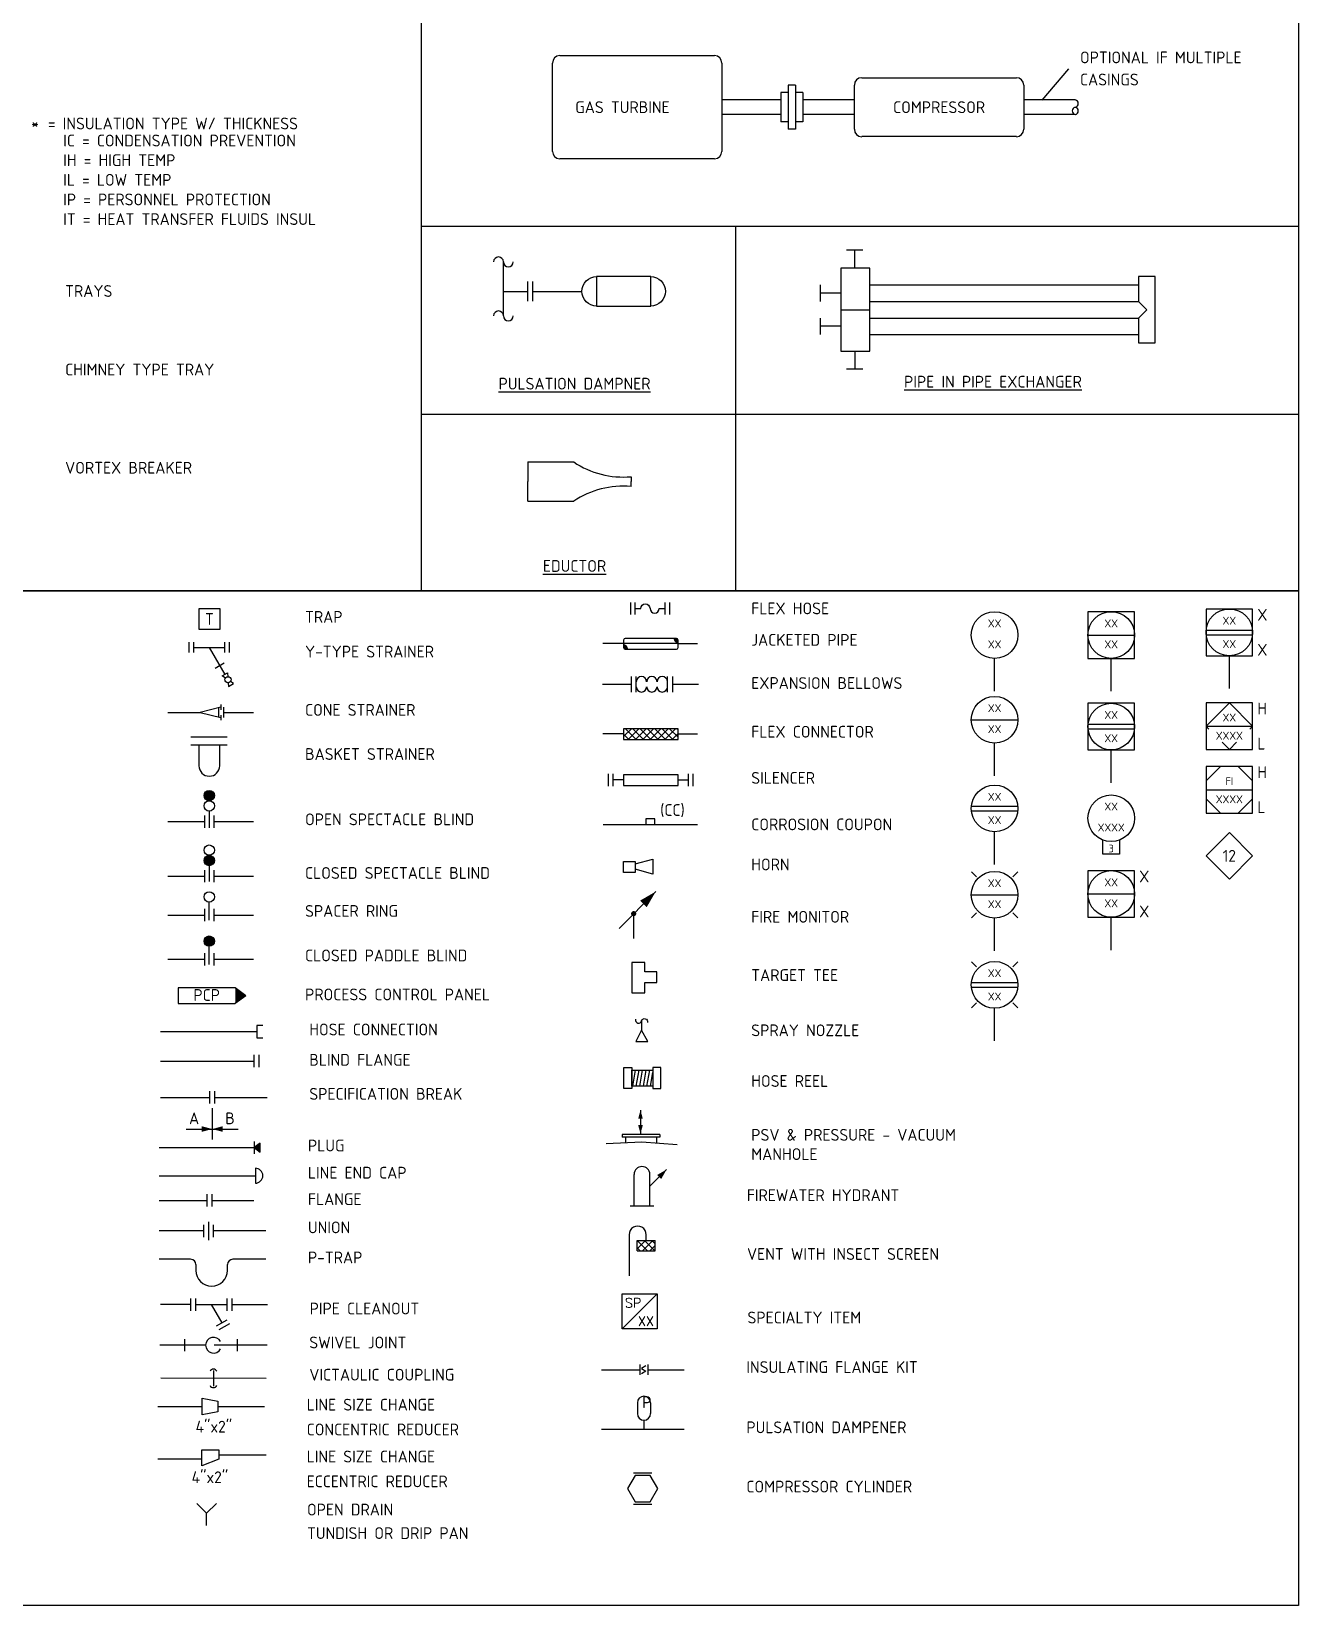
# Model space of a CAD drawing. Header units: millimetres. Extents: x 5058 to 5969, y 3741 to 4532.
# Drawn here: x 5646.1 to 5968.7, y 3740.6 to 4141.3 of the extents above; entities that cross this region are included whole.
import ezdxf
from ezdxf.enums import TextEntityAlignment as Align

# ---------------------------------------------------------------- set-up
doc = ezdxf.new("R2010")
doc.units = ezdxf.units.MM
doc.linetypes.add('PHANTOM', pattern=[2.5, 1.25, -0.25, 0.25, -0.25, 0.25, -0.25])
for name, color, linetype in [('cloud-r', 2, 'Continuous'), ('EQUIP', 3, 'Continuous'), ('MAJOR', 4, 'Continuous'), ('MINOR', 1, 'Continuous'), ('PID', 2, 'Continuous'), ('PROCESS', 4, 'Continuous'), ('SYM', 2, 'Continuous'), ('SYMBOLS', 2, 'Continuous'), ('TEXT_10', 2, 'Continuous')]:
    doc.layers.add(name, color=color, linetype=linetype)
doc.styles.add('romans', font='romans.shx')
doc.styles.add('X1', font='iso3098b.shx', dxfattribs={"height": 0.125})
doc.dimstyles.new('U13-STD', dxfattribs={"dimtxt": 0.125, "dimasz": 0.125, "dimexe": 0.0625, "dimexo": 0.125, "dimgap": 0.0625, "dimtad": 1, "dimdec": 4, "dimzin": 3, "dimdsep": 46, "dimlunit": 4, "dimtxsty": 'romans', "dimsah": 1, "dimcen": 0.125, "dimclrt": 2, "dimadec": 0, "dimazin": 0, "dimtfac": 1, "dimtdec": 4, "dimtmove": 1, "dimatfit": 3, "dimfxl": 1, "dimfrac": 2, "dimtolj": 1, "dimtzin": 0, "dimarcsym": 0})

# ---------------------------------------------------------------- blocks, each defined once
blk = doc.blocks.new('SP')
at = {"layer": 'SYMBOLS'}
blk.add_lwpolyline([(0, 0), (0, 0.375), (0.375, 0.375), (0.375, 0), (0, 0), (0.375, 0.375)], dxfattribs=at)
at = {"layer": 'SYMBOLS', "style": 'romans'}
for tag, p in [('SP', (0.118, 0.228)), ('79', (0.257, 0.031))]:
    blk.add_attdef(tag, text='', height=0.1, dxfattribs=at).set_placement(p, align=Align.CENTER)
blk = doc.blocks.new('*X18')
at = {"color": 0}
for p, q in [((15.0886, 5.1449), (15.1396, 5.1959)), ((15.0886, 5.1891), (15.0954, 5.1959)), ((15.1517, 5.1334), (15.0892, 5.1959)), ((15.1213, 5.1334), (15.1838, 5.1959)), ((15.1959, 5.1334), (15.1334, 5.1959)), ((15.198, 5.1756), (15.1776, 5.1959)), ((15.1075, 5.1334), (15.0886, 5.1523)), ((15.1655, 5.1334), (15.198, 5.1659))]:
    blk.add_line(p, q, dxfattribs=at)
blk = doc.blocks.new('*X17')
at = {"color": 0}
for p, q in [((18.15, 17.531), (18.244, 17.625)), ((18.15, 17.62), (18.155, 17.625)), ((18.301, 17.496), (18.172, 17.625)), ((18.203, 17.496), (18.332, 17.625)), ((18.39, 17.496), (18.261, 17.625)), ((18.291, 17.496), (18.42, 17.625)), ((18.478, 17.496), (18.349, 17.625)), ((18.38, 17.496), (18.509, 17.625)), ((18.567, 17.496), (18.438, 17.625)), ((18.468, 17.496), (18.597, 17.625)), ((18.655, 17.496), (18.526, 17.625)), ((18.556, 17.496), (18.685, 17.625)), ((18.743, 17.496), (18.614, 17.625)), ((18.645, 17.496), (18.774, 17.625)), ((18.804, 17.524), (18.703, 17.625)), ((18.804, 17.612), (18.791, 17.625)), ((18.213, 17.496), (18.15, 17.559)), ((18.733, 17.496), (18.804, 17.567))]:
    blk.add_line(p, q, dxfattribs=at)
blk = doc.blocks.new('FLG')
at = {"color": 0}
blk.add_line((0, 0.25), (0, -0.25), dxfattribs=at)

msp = doc.modelspace()

# ---------------------------------------------------------------- hatches: boundary and pattern name
at = {"layer": 'SYMBOLS'}
h = msp.add_hatch(color=256, dxfattribs=at)
edge = h.paths.add_edge_path()
edge.add_arc((5691.4, 3946.78), 1.32, 0, 360)
h = msp.add_hatch(color=256, dxfattribs=at)
edge = h.paths.add_edge_path()
edge.add_arc((5691.4, 3930.24), 1.32, 0, 360)
h = msp.add_hatch(color=256, dxfattribs=at)
edge = h.paths.add_edge_path()
edge.add_arc((5691.4, 3909.73), 1.32, 0, 360)
h = msp.add_hatch(dxfattribs=at)
h.set_pattern_fill('ANSI31', color=256, scale=7.125, angle=35, style=0)
h.set_pattern_definition([(80, (5498.2013, 3704.39165), (-0.8770944, 0.1546554), [])])
h.paths.add_polyline_path([(5798.98, 3876.86), (5804.34, 3876.86), (5804.34, 3872.84), (5798.98, 3872.84)])
msp.add_hatch(color=256, dxfattribs=at).paths.add_polyline_path([(5702.8, 3857.15), (5704.36, 3855.96), (5704.36, 3858.33), (5702.8, 3857.15)])

# ---------------------------------------------------------------- linework, layer by layer
at = {"linetype": 'Continuous'}
for p, q in [((5745.34, 4516.4), (5745.34, 3998.9)), ((5745.34, 4091.72), (5968.74, 4091.72)), ((5825.34, 4091.72), (5825.34, 3998.9)), ((5745.34, 4043.9), (5968.74, 4043.9))]:
    msp.add_line(p, q, dxfattribs=at)
for points in [[(5968.74, 3998.9), (5057.9, 3998.9), (5057.9, 4531.72), (5968.74, 4531.72)], [(5057.9, 3998.9), (5968.74, 3998.9), (5968.74, 3740.59), (5057.9, 3740.59)]]:
    msp.add_lwpolyline(points, close=True, dxfattribs=at)
at = {"layer": 'EQUIP'}
for p, q in [((5778.78, 4110.78), (5778.78, 4133.28)), ((5780.65, 4135.15), (5820.03, 4135.15)), ((5821.9, 4133.28), (5821.9, 4110.78)), ((5838.78, 4127.65), (5838.78, 4116.4)), ((5840.65, 4127.65), (5838.78, 4127.65)), ((5840.65, 4127.65), (5840.65, 4116.4)), ((5855.65, 4116.4), (5855.65, 4127.65)), ((5857.53, 4129.53), (5896.9, 4129.53)), ((5898.78, 4127.65), (5898.78, 4116.4)), ((5836.9, 4123.9), (5821.9, 4123.9)), ((5836.9, 4125.78), (5836.9, 4118.28)), ((5838.78, 4125.78), (5836.9, 4125.78)), ((5842.53, 4125.78), (5840.65, 4125.78)), ((5842.53, 4125.78), (5842.53, 4118.28)), ((5855.65, 4123.9), (5842.53, 4123.9)), ((5911.9, 4123.9), (5898.78, 4123.9)), ((5836.9, 4120.15), (5821.9, 4120.15)), ((5855.65, 4120.15), (5842.53, 4120.15)), ((5911.9, 4120.15), (5898.78, 4120.15)), ((5838.78, 4118.28), (5836.9, 4118.28)), ((5840.65, 4116.4), (5838.78, 4116.4)), ((5842.53, 4118.28), (5840.65, 4118.28)), ((5896.9, 4114.53), (5857.53, 4114.53)), ((5820.03, 4108.9), (5780.65, 4108.9)), ((5857.84, 4085.62), (5853.62, 4085.62)), ((5855.73, 4081.01), (5855.73, 4085.62)), ((5846.94, 4076.79), (5846.94, 4072.57)), ((5852.22, 4074.68), (5846.94, 4074.68)), ((5846.94, 4068.36), (5846.94, 4064.14)), ((5852.22, 4066.25), (5846.94, 4066.25)), ((5855.73, 4059.92), (5855.73, 4055.31)), ((5857.84, 4055.31), (5853.62, 4055.31))]:
    msp.add_line(p, q, dxfattribs=at)
at = {"layer": 'EQUIP', "linetype": 'Continuous'}
for p, q in [((5852.22, 4081.01), (5852.22, 4059.92)), ((5859.6, 4081.01), (5852.22, 4081.01)), ((5859.6, 4059.92), (5859.6, 4081.01)), ((5803.78, 4078.9), (5790.03, 4078.9)), ((5859.6, 4076.79), (5928.02, 4076.79)), ((5928.02, 4078.9), (5928.02, 4072.57)), ((5932.24, 4078.9), (5928.02, 4078.9)), ((5932.24, 4062.03), (5932.24, 4078.9)), ((5790.03, 4071.4), (5803.78, 4071.4)), ((5859.6, 4072.57), (5928.02, 4072.57)), ((5928.02, 4072.57), (5930.13, 4070.47)), ((5852.22, 4070.47), (5859.6, 4070.47)), ((5859.6, 4068.36), (5928.02, 4068.36)), ((5930.13, 4070.47), (5928.02, 4068.36)), ((5928.02, 4068.36), (5928.02, 4062.03)), ((5859.6, 4064.14), (5928.02, 4064.14)), ((5852.22, 4059.92), (5859.6, 4059.92)), ((5928.02, 4062.03), (5932.24, 4062.03)), ((5772.53, 4031.72), (5784.2, 4031.72)), ((5772.53, 4031.72), (5772.53, 4026.72)), ((5798.78, 4027.97), (5798.78, 4026.72)), ((5772.53, 4021.72), (5772.53, 4026.72)), ((5798.78, 4025.47), (5798.78, 4026.72)), ((5772.53, 4021.72), (5784.2, 4021.72))]:
    msp.add_line(p, q, dxfattribs=at)
at = {"layer": 'EQUIP'}
for points in [[(5790.03, 4078.9), (5790.03, 4071.4, -1), (5790.03, 4078.9, 7.3268)], [(5803.78, 4071.4), (5803.78, 4078.9, -1), (5803.78, 4071.4, 7.3268)]]:
    msp.add_lwpolyline(points, format="xyb", dxfattribs=at)
for centre, radius, start, end in [((5780.65, 4133.28), 1.88, 90, 180), ((5820.03, 4133.28), 1.88, 0, 90), ((5857.53, 4127.65), 1.88, 90, 180), ((5896.9, 4127.65), 1.88, 0, 90), ((5911.7, 4122.96), 0.964, 280.7565, 77.6863), ((5912.05, 4121.09), 0.945, 100.7565, 260.8233), ((5911.72, 4121.08), 0.947, 281.5036, 80.0765), ((5857.53, 4116.4), 1.88, 180, 270), ((5896.9, 4116.4), 1.88, 270, 0), ((5780.65, 4110.78), 1.88, 180, 270), ((5820.03, 4110.78), 1.88, 270, 0)]:
    msp.add_arc(centre, radius, start, end, dxfattribs=at)
at = {"layer": 'EQUIP', "linetype": 'Continuous'}
for centre, start, end in [((5796.73, 4050.2), 235.8735, 275.2774), ((5796.73, 4003.23), 84.7226, 124.1265)]:
    msp.add_arc(centre, 22.33, start, end, dxfattribs=at)
at = {"layer": 'MINOR', "linetype": 'Continuous'}
for p, q in [((5766.28, 4068.9), (5766.28, 4082.65)), ((5766.28, 4075.15), (5772.53, 4075.15)), ((5773.78, 4075.15), (5786.28, 4075.15))]:
    msp.add_line(p, q, dxfattribs=at)
at = {"layer": 'PID'}
for centre, start, end in [((5765.03, 4082.65), 0, 180), ((5767.53, 4082.65), 180, 0), ((5765.03, 4068.9), 0, 180), ((5767.53, 4068.9), 180, 0)]:
    msp.add_arc(centre, 1.25, start, end, dxfattribs=at)
at = {"layer": 'PROCESS'}
for p, q in [((5791.52, 3975.12), (5798.8, 3975.12)), ((5809.38, 3975.12), (5816, 3975.12)), ((5680.81, 3967.96), (5689.08, 3967.96)), ((5695.04, 3967.96), (5702.64, 3967.96)), ((5680.81, 3940.17), (5690.21, 3940.17)), ((5692.58, 3940.17), (5702.64, 3940.17)), ((5680.81, 3926.27), (5690.21, 3926.27)), ((5692.58, 3926.27), (5702.64, 3926.27)), ((5680.81, 3916.35), (5690.21, 3916.35)), ((5692.58, 3916.35), (5702.64, 3916.35)), ((5680.81, 3905.1), (5690.21, 3905.1)), ((5692.58, 3905.1), (5702.64, 3905.1)), ((5678.99, 3886.69), (5703.47, 3886.69)), ((5678.99, 3879.19), (5702.81, 3879.19)), ((5678.99, 3869.93), (5691.56, 3869.93)), ((5692.75, 3869.93), (5706.12, 3869.93)), ((5678.65, 3857.15), (5702.8, 3857.15)), ((5678.65, 3850.01), (5703.13, 3850.01)), ((5678.65, 3843.72), (5690.88, 3843.72)), ((5692.07, 3843.72), (5702.74, 3843.72)), ((5689.97, 3835.94), (5678.65, 3835.94)), ((5705.78, 3835.94), (5692.35, 3835.94)), ((5686.65, 3828.73), (5678.65, 3828.73)), ((5687.99, 3827.39), (5687.99, 3825.9)), ((5696.04, 3825.9), (5696.04, 3827.39)), ((5705.78, 3828.73), (5697.38, 3828.73)), ((5686.68, 3817.19), (5678.94, 3817.19)), ((5697.1, 3817.19), (5706.2, 3817.19)), ((5690.47, 3806.86), (5678.84, 3806.86)), ((5706.12, 3806.86), (5692.61, 3806.86)), ((5791.29, 3800.6), (5801.02, 3800.6)), ((5803.02, 3800.6), (5812.32, 3800.6)), ((5705.84, 3798.4), (5679.04, 3798.43)), ((5678.32, 3791.24), (5689.57, 3791.24)), ((5693.54, 3791.24), (5705.45, 3791.24)), ((5812.32, 3785.36), (5791.29, 3785.36)), ((5693.82, 3778.94), (5705.88, 3778.94)), ((5678.32, 3777.94), (5689.46, 3777.94))]:
    msp.add_line(p, q, dxfattribs=at)
for centre, radius, start, end in [((5686.65, 3827.39), 1.34, 0, 90), ((5697.38, 3827.39), 1.34, 90, 180), ((5692.01, 3825.9), 4.02, 180, 0)]:
    msp.add_arc(centre, radius, start, end, dxfattribs=at)
at = {"layer": 'SYM'}
msp.add_lwpolyline([(5923.16, 3935.47), (5923.16, 3931.89), (5918.93, 3931.89), (5918.93, 3935.47)], dxfattribs=at)
at = {"layer": 'SYMBOLS'}
for p, q in [((5798.69, 3992.85), (5798.69, 3995.97)), ((5799.87, 3992.85), (5799.87, 3995.97)), ((5807.35, 3995.97), (5807.35, 3992.85)), ((5808.54, 3995.97), (5808.54, 3992.85)), ((5915.11, 3987.66), (5926.98, 3987.66)), ((5945.21, 3988.93), (5957.02, 3988.93)), ((5945.21, 3987.74), (5957.02, 3987.74)), ((5686.24, 3983.17), (5686.24, 3985.82)), ((5687.43, 3983.17), (5687.43, 3985.82)), ((5687.43, 3984.5), (5695.37, 3984.5)), ((5691.4, 3984.5), (5695.37, 3977.62)), ((5695.37, 3983.17), (5695.37, 3985.82)), ((5696.55, 3983.17), (5696.55, 3985.82)), ((5796.9, 3985.51), (5791.57, 3985.51)), ((5796.9, 3986.37), (5796.9, 3984.48)), ((5810.75, 3985.52), (5796.92, 3985.52)), ((5810.32, 3986.79), (5797.32, 3986.79)), ((5797.32, 3984.06), (5810.32, 3984.06)), ((5810.74, 3984.48), (5810.74, 3986.37)), ((5810.74, 3985.48), (5815.69, 3985.48)), ((5692.9, 3979.25), (5695.19, 3980.57)), ((5891.36, 3973.38), (5891.36, 3981.72)), ((5921.04, 3973.38), (5921.04, 3981.72)), ((5951.12, 3974.06), (5951.12, 3982.4)), ((5798.8, 3977.11), (5798.8, 3973.14)), ((5800.12, 3973.14), (5800.12, 3977.11)), ((5808.06, 3973.14), (5808.06, 3977.11)), ((5809.38, 3977.11), (5809.38, 3973.14)), ((5694.37, 3969.28), (5689.08, 3967.96)), ((5689.08, 3967.96), (5694.37, 3966.63)), ((5693.71, 3969.28), (5693.71, 3966.63)), ((5694.37, 3969.94), (5694.37, 3968.62)), ((5694.37, 3967.29), (5694.37, 3965.97)), ((5695.04, 3969.28), (5695.04, 3966.63)), ((5796.9, 3963.8), (5796.9, 3961.07)), ((5810.74, 3963.8), (5796.9, 3963.8)), ((5810.74, 3961.07), (5810.74, 3963.8)), ((5885.42, 3966.08), (5897.29, 3966.08)), ((5915.13, 3964.93), (5926.95, 3964.93)), ((5915.13, 3963.74), (5926.95, 3963.74)), ((5945.18, 3964.45), (5957.05, 3964.45)), ((5695.94, 3959.65), (5686.68, 3959.65)), ((5686.7, 3961.71), (5695.97, 3961.71)), ((5688.76, 3959.66), (5688.76, 3954.37)), ((5694.05, 3954.37), (5694.05, 3959.66)), ((5796.9, 3962.52), (5791.57, 3962.52)), ((5796.9, 3961.07), (5810.74, 3961.07)), ((5810.74, 3962.49), (5815.69, 3962.49)), ((5891.36, 3951.8), (5891.36, 3960.14)), ((5921.04, 3950.06), (5921.04, 3958.4)), ((5793.06, 3949.22), (5793.06, 3952.34)), ((5794.25, 3949.22), (5794.25, 3952.34)), ((5796.9, 3952.06), (5796.9, 3949.33)), ((5810.74, 3952.06), (5796.9, 3952.06)), ((5810.74, 3949.33), (5810.74, 3952.06)), ((5813.39, 3949.22), (5813.39, 3952.34)), ((5814.58, 3949.22), (5814.58, 3952.34)), ((5796.9, 3950.78), (5794.25, 3950.78)), ((5796.9, 3949.33), (5810.74, 3949.33)), ((5810.74, 3950.75), (5813.39, 3950.75)), ((5945.18, 3948.26), (5957.05, 3948.26)), ((5885.45, 3944.11), (5897.26, 3944.11)), ((5690.21, 3941.73), (5690.21, 3938.61)), ((5691.4, 3942.81), (5691.4, 3938.61)), ((5692.58, 3941.73), (5692.58, 3938.61)), ((5791.65, 3939.43), (5815.69, 3939.43)), ((5802.59, 3940.82), (5802.59, 3939.42)), ((5804.8, 3940.82), (5802.59, 3940.82)), ((5804.8, 3939.42), (5804.8, 3940.82)), ((5885.45, 3942.92), (5897.26, 3942.92)), ((5891.36, 3929.24), (5891.36, 3937.58)), ((5951.12, 3937.39), (5945.18, 3931.45)), ((5957.05, 3931.45), (5951.12, 3937.39)), ((5945.18, 3931.45), (5951.12, 3925.51)), ((5951.12, 3925.51), (5957.05, 3931.45)), ((5690.21, 3927.83), (5690.21, 3924.71)), ((5691.4, 3928.92), (5691.4, 3924.95)), ((5692.58, 3927.83), (5692.58, 3924.71)), ((5796.85, 3930.04), (5799.81, 3930.04)), ((5796.85, 3927.17), (5796.85, 3930.04)), ((5799.81, 3927.17), (5796.85, 3927.17)), ((5799.81, 3929.4), (5804.37, 3930.59)), ((5799.81, 3930.04), (5799.81, 3927.17)), ((5804.37, 3926.76), (5799.81, 3928.02)), ((5804.37, 3930.59), (5804.37, 3926.76)), ((5886.74, 3926.13), (5885.48, 3927.39)), ((5895.97, 3926.13), (5897.23, 3927.39)), ((5691.4, 3915.03), (5691.4, 3919.66)), ((5795.72, 3912.98), (5805.07, 3922.34)), ((5885.42, 3921.52), (5897.29, 3921.52)), ((5915.11, 3921.73), (5926.98, 3921.73)), ((5690.21, 3917.91), (5690.21, 3914.79)), ((5692.58, 3917.91), (5692.58, 3914.79)), ((5799.46, 3910.39), (5799.46, 3916.72)), ((5886.74, 3916.9), (5885.48, 3915.64)), ((5891.36, 3907.24), (5891.36, 3915.58)), ((5895.97, 3916.9), (5897.23, 3915.64)), ((5921.04, 3907.45), (5921.04, 3915.79)), ((5691.4, 3903.78), (5691.4, 3908.41)), ((5690.21, 3906.66), (5690.21, 3903.54)), ((5692.58, 3906.66), (5692.58, 3903.54)), ((5886.74, 3903.22), (5885.48, 3904.48)), ((5895.97, 3903.22), (5897.23, 3904.48)), ((5885.45, 3899.2), (5897.26, 3899.2)), ((5683.46, 3897.82), (5683.46, 3893.85)), ((5698.01, 3897.82), (5683.46, 3897.82)), ((5700.66, 3895.84), (5698.01, 3897.82)), ((5700.66, 3895.84), (5698.01, 3893.85)), ((5885.45, 3898.01), (5897.26, 3898.01)), ((5683.46, 3893.85), (5698.01, 3893.85)), ((5886.74, 3893.98), (5885.48, 3892.72)), ((5891.36, 3884.32), (5891.36, 3892.66)), ((5895.97, 3893.98), (5897.23, 3892.72)), ((5801.46, 3889.42), (5801.46, 3887.06)), ((5803.06, 3884.17), (5801.46, 3887.06)), ((5702.81, 3877.64), (5702.81, 3880.75)), ((5704, 3880.75), (5704, 3877.64)), ((5691.56, 3868.37), (5691.56, 3871.49)), ((5692.75, 3871.49), (5692.75, 3868.37)), ((5692.15, 3867.19), (5692.15, 3859.25)), ((5801.19, 3866.71), (5801.19, 3860.68)), ((5685.54, 3861.89), (5698.77, 3861.89)), ((5796.56, 3860.49), (5796.56, 3859.85)), ((5806.12, 3860.49), (5796.56, 3860.49)), ((5806.12, 3859.85), (5796.56, 3859.85)), ((5797.41, 3859.86), (5797.41, 3858.47)), ((5805.26, 3859.86), (5805.26, 3858.37)), ((5806.12, 3860.49), (5806.12, 3859.85)), ((5702.8, 3858.71), (5702.8, 3855.59)), ((5792.49, 3858.19), (5801.56, 3858.62)), ((5801.56, 3858.62), (5810.49, 3857.95)), ((5803.58, 3847.32), (5807.85, 3851.59)), ((5799.56, 3842.3), (5799.56, 3850.34)), ((5803.58, 3842.3), (5803.58, 3850.34)), ((5690.88, 3842.16), (5690.88, 3845.28)), ((5692.07, 3845.28), (5692.07, 3842.16)), ((5798.56, 3842.3), (5804.59, 3842.3)), ((5689.97, 3834.38), (5689.97, 3837.5)), ((5691.16, 3838.28), (5691.16, 3833.6)), ((5692.35, 3837.5), (5692.35, 3834.38)), ((5800.34, 3830.88), (5800.34, 3833.5)), ((5800.34, 3833.5), (5804.92, 3833.5)), ((5800.34, 3830.88), (5804.92, 3830.88)), ((5804.92, 3830.88), (5804.92, 3833.5)), ((5686.68, 3815.63), (5686.68, 3818.75)), ((5687.87, 3818.75), (5687.87, 3815.63)), ((5687.87, 3817.19), (5695.91, 3817.19)), ((5691.89, 3817.19), (5694.57, 3812.55)), ((5695.91, 3815.63), (5695.91, 3818.75)), ((5697.1, 3818.75), (5697.1, 3815.63)), ((5693.22, 3811.77), (5695.92, 3813.33)), ((5696.51, 3812.3), (5693.81, 3810.74)), ((5685.19, 3805.31), (5685.19, 3808.42)), ((5698.59, 3805.31), (5698.59, 3808.42)), ((5692.44, 3800.42), (5692.44, 3796.4)), ((5801.02, 3801.92), (5801.02, 3799.28)), ((5803.02, 3801.92), (5803.02, 3799.28)), ((5800.39, 3792.19), (5800.39, 3789.44)), ((5803.74, 3792.19), (5803.74, 3789.44)), ((5802.07, 3787.76), (5802.07, 3785.36)), ((5799.41, 3774.39), (5804.1, 3774.39)), ((5688.26, 3766.54), (5690.72, 3764.07)), ((5693.19, 3766.54), (5690.72, 3764.07)), ((5690.72, 3760.96), (5690.72, 3764.07)), ((5799.41, 3766.35), (5804.1, 3766.35))]:
    msp.add_line(p, q, dxfattribs=at)
for points, format in [([(5799.87, 3994.41), (5801.28, 3994.41, -1), (5803.61, 3994.41, 1), (5805.95, 3994.41), (5807.35, 3994.41)], "xyb"), ([(5801.92, 3919.19, 2.38, 0, 0), (5805.07, 3922.34, 0, 0, 0)], "xyseb"), ([(5799.95, 3889.83, 1), (5801.46, 3889.42, -1), (5802.96, 3889.02)], "xyb"), ([(5801.19, 3864.49, 1.19, 0, 0), (5801.19, 3866.71, 0, 0, 0)], "xyseb"), ([(5801.19, 3862.91, 1.19, 0, 0), (5801.19, 3860.68, 0, 0, 0)], "xyseb"), ([(5689.48, 3861.89, 1.43, 0, 0), (5692.15, 3861.89, 0, 0, 0)], "xyseb"), ([(5694.83, 3861.89, 1.43, 0, 0), (5692.15, 3861.89, 0, 0, 0)], "xyseb"), ([(5805.96, 3849.7, 1.43, 0, 0), (5807.85, 3851.59, 0, 0, 0)], "xyseb"), ([(5802.63, 3833.47), (5802.63, 3834.98, 1.01834), (5798.32, 3834.98), (5798.32, 3824.51)], "xyb")]:
    msp.add_lwpolyline(points, format=format, dxfattribs=at)
for points in [[(5688.78, 3989.09), (5688.78, 3994.39), (5694.08, 3994.39), (5694.08, 3989.09)], [(5915.11, 3993.59), (5915.11, 3981.72), (5926.98, 3981.72), (5926.98, 3993.59)], [(5945.18, 3994.28), (5945.18, 3982.4), (5957.05, 3982.4), (5957.05, 3994.28)], [(5915.11, 3970.28), (5915.11, 3958.4), (5926.98, 3958.4), (5926.98, 3970.28)], [(5957.05, 3970.39), (5945.18, 3970.39), (5945.18, 3958.51), (5957.05, 3958.51)], [(5957.05, 3954.19), (5945.18, 3954.19), (5945.18, 3942.32), (5957.05, 3942.32)], [(5948.84, 3954.19), (5945.18, 3950.53), (5945.18, 3945.98), (5948.84, 3942.32), (5953.39, 3942.32), (5957.05, 3945.98), (5957.05, 3950.53), (5953.39, 3954.19)], [(5915.11, 3927.66), (5915.11, 3915.79), (5926.98, 3915.79), (5926.98, 3927.66)], [(5802.33, 3904.26), (5798.98, 3904.26), (5798.98, 3896.55), (5802.33, 3896.55), (5802.33, 3899.23), (5805.34, 3899.23), (5805.34, 3901.92), (5802.33, 3901.92)], [(5798.98, 3872.17), (5796.97, 3872.17), (5796.97, 3877.53), (5798.98, 3877.53)], [(5798.98, 3876.86), (5804.34, 3876.86), (5804.34, 3872.84), (5798.98, 3872.84)], [(5806.35, 3877.53), (5804.34, 3877.53), (5804.34, 3872.17), (5806.35, 3872.17)], [(5702.8, 3857.15), (5704.36, 3855.96), (5704.36, 3858.33), (5702.8, 3857.15)], [(5689.57, 3793.36), (5693.54, 3792.57), (5693.54, 3789.92), (5689.57, 3789.13)], [(5689.46, 3776.16), (5689.46, 3780.19), (5693.82, 3780.19), (5693.82, 3777.84)], [(5803.69, 3767.02), (5805.62, 3770.37), (5803.69, 3773.72), (5799.82, 3773.72), (5797.88, 3770.37), (5799.82, 3767.02)]]:
    msp.add_lwpolyline(points, close=True, dxfattribs=at)
for points in [[(5695.5, 3976.7), (5694.69, 3977.23), (5696.04, 3978.01), (5696.1, 3977.05)], [(5696.19, 3975.49), (5696.25, 3974.53), (5697.6, 3975.31), (5696.8, 3975.84)], [(5956.3, 3963.7), (5957.05, 3964.45), (5951.12, 3970.39), (5945.18, 3964.45), (5945.93, 3963.7)], [(5949.26, 3960.37), (5951.12, 3958.51), (5952.98, 3960.37)], [(5705.03, 3888.25), (5703.47, 3888.25), (5703.47, 3885.13), (5705.03, 3885.13)], [(5801.46, 3887.06), (5800.02, 3884.17), (5803.06, 3884.17)], [(5802.52, 3801.57), (5801.45, 3800.9), (5802.52, 3800.23), (5801.45, 3799.56)]]:
    msp.add_lwpolyline(points, dxfattribs=at)
at = {"layer": 'SYMBOLS', "const_width": 0.662}
msp.add_lwpolyline([(5799.13, 3916.72, 1), (5799.79, 3916.72, 1)], format="xyb", close=True, dxfattribs=at)
at = {"layer": 'SYMBOLS'}
msp.add_lwpolyline([(5703.13, 3851.91), (5703.13, 3848.11, 1)], format="xyb", close=True, dxfattribs=at)
for centre, radius in [((5891.36, 3987.66), 5.94), ((5921.04, 3987.66), 5.94), ((5951.12, 3988.34), 5.94), ((5696.15, 3976.27), 0.779), ((5891.36, 3966.08), 5.94), ((5921.04, 3964.34), 5.94), ((5691.4, 3946.78), 1.32), ((5891.36, 3943.52), 5.94), ((5691.4, 3944.14), 1.32), ((5921.04, 3941.02), 5.94), ((5691.4, 3932.89), 1.32), ((5691.4, 3930.24), 1.32), ((5891.36, 3921.52), 5.94), ((5921.04, 3921.73), 5.94), ((5691.4, 3920.98), 1.32), ((5691.4, 3909.73), 1.32), ((5891.36, 3898.6), 5.94)]:
    msp.add_circle(centre, radius, dxfattribs=at)
for centre, radius, start, end in [((5797.32, 3986.37), 0.423, 90, 180), ((5797.33, 3984.49), 0.423, 180, 270), ((5797.32, 3984.48), 0.423, 180, 270), ((5810.32, 3986.37), 0.423, 0, 90), ((5810.32, 3984.48), 0.423, 270, 0), ((5801.44, 3975.78), 1.32, 0, 180), ((5804.09, 3975.78), 1.32, 0, 180), ((5806.74, 3975.78), 1.32, 0, 180), ((5801.44, 3974.46), 1.32, 180, 0), ((5804.09, 3974.46), 1.32, 180, 0), ((5806.74, 3974.46), 1.32, 180, 0), ((5691.4, 3954.37), 2.65, 180, 0), ((5801.57, 3850.34), 2.01, 0, 180), ((5692.48, 3806.86), 2.01, 26.5651, 333.4349), ((5692.44, 3799.81), 0.95, 26.5651, 153.4349), ((5692.44, 3797.02), 0.95, 206.5651, 333.4349), ((5802.07, 3792.19), 1.68, 0, 180), ((5802.07, 3789.44), 1.68, 180, 0)]:
    msp.add_arc(centre, radius, start, end, dxfattribs=at)
for points in [[(5797.1, 3985.32), (5796.9, 3985.32), (5796.9, 3985.37)], [(5797.42, 3985.18), (5796.9, 3985.19), (5797.1, 3985.32), (5796.9, 3985.32)], [(5797.64, 3984.99), (5796.9, 3984.98), (5797.42, 3985.18), (5796.9, 3985.19)], [(5797.78, 3984.81), (5796.9, 3984.84), (5797.64, 3984.99), (5796.9, 3984.98)], [(5797.87, 3984.66), (5796.9, 3984.7), (5797.78, 3984.81), (5796.9, 3984.84)], [(5797.93, 3984.51), (5796.9, 3984.51), (5797.87, 3984.66), (5796.9, 3984.7)], [(5797.97, 3984.37), (5796.92, 3984.36), (5797.93, 3984.51), (5796.9, 3984.51)], [(5798, 3984.22), (5796.99, 3984.22), (5797.97, 3984.37), (5796.92, 3984.36)], [(5798.01, 3984.06), (5797.3, 3984.06), (5798, 3984.22), (5796.99, 3984.22)], [(5797.3, 3984.06), (5796.99, 3984.22), (5797.13, 3984.12)], [(5809.64, 3986.8), (5810.34, 3986.8), (5809.65, 3986.64), (5810.66, 3986.63)], [(5809.65, 3986.64), (5810.66, 3986.63), (5809.68, 3986.49), (5810.73, 3986.5)], [(5809.68, 3986.49), (5810.73, 3986.5), (5809.71, 3986.35), (5810.74, 3986.34)], [(5809.71, 3986.35), (5810.74, 3986.34), (5809.78, 3986.19), (5810.74, 3986.16)], [(5809.78, 3986.19), (5810.74, 3986.16), (5809.86, 3986.04), (5810.74, 3986.02)], [(5809.86, 3986.04), (5810.74, 3986.02), (5810.01, 3985.87), (5810.74, 3985.88)], [(5810.01, 3985.87), (5810.74, 3985.88), (5810.23, 3985.68), (5810.74, 3985.67)], [(5810.23, 3985.68), (5810.74, 3985.67), (5810.55, 3985.54), (5810.74, 3985.54)], [(5810.35, 3986.8), (5810.66, 3986.63), (5810.52, 3986.74)], [(5810.55, 3985.54), (5810.74, 3985.54), (5810.74, 3985.49)], [(5698.01, 3897.82), (5700.66, 3895.84), (5698.01, 3893.85)]]:
    msp.add_solid(points, dxfattribs=at)

# ---------------------------------------------------------------- block references
at = {"layer": 'cloud-r', "xscale": 23.75, "yscale": 23.75, "zscale": 23.75}
msp.add_blockref('SP', (5796.51, 3811.03), dxfattribs=at).add_auto_attribs({'SP': 'SP', '79': 'XX'})
at = {"layer": 'PID', "linetype": 'Continuous', "xscale": -10, "yscale": 10, "zscale": 10, "rotation": 180}
for p in [(5772.53, 4075.15), (5773.78, 4075.15)]:
    msp.add_blockref('FLG', p, dxfattribs=at)
at = {"layer": 'SYMBOLS'}
for name, p, xscale, yscale, zscale in [('*X17', (5412.62, 3590.64), 21.17224998714391, 21.17224998714391, 21.17224998714391), ('*X18', (5169.29, 3616.19), 41.82342937499868, 41.82342937499868, 41.82342937499868)]:
    msp.add_blockref(name, p, dxfattribs=dict(at, xscale=xscale, yscale=yscale, zscale=zscale))

# ---------------------------------------------------------------- texts
at = {"layer": 'MAJOR', "color": 2, "linetype": 'PHANTOM', "style": 'X1'}
msp.add_text('*', height=3, dxfattribs=at).set_placement((5647.01, 4117.92), align=Align.MIDDLE)
at = {"layer": 'SYMBOLS', "style": 'X1'}
msp.add_text('T', height=3, dxfattribs=at).set_placement((5691.43, 3991.74), align=Align.MIDDLE)
for s, p in [('(CC)', (5806.2, 3941.6)), ('B', (5695.45, 3863.12)), ('P', (5801.62, 3790.88))]:
    msp.add_text(s, height=3, dxfattribs=at).set_placement(p)
for s, p in [('PCP', (5690.73, 3894.51)), ('4"x2"', (5692.57, 3784.62)), ('4"x2"', (5691.56, 3771.74))]:
    msp.add_text(s, height=3, dxfattribs=at).set_placement(p, align=Align.CENTER)
msp.add_text('A', height=3, dxfattribs=at).set_placement((5688.81, 3863.12), align=Align.RIGHT)
at = {"layer": 'TEXT_10', "style": 'X1'}
for s, p in [('OPTIONAL IF MULTIPLE', (5913.09, 4133.2)), ('CASINGS', (5913.09, 4127.57)), ('= INSULATION TYPE W/ THICKNESS', (5650.31, 4116.38)), ('IC = CONDENSATION PREVENTION', (5654.2, 4112.04)), ('IH = HIGH TEMP', (5654.2, 4107.04)), ('IL = LOW TEMP', (5654.2, 4102.04)), ('IP = PERSONNEL PROTECTION', (5654.2, 4097.04)), ('IT = HEAT TRANSFER FLUIDS INSUL', (5654.2, 4092.04)), ('TRAYS', (5654.69, 4073.74)), ('CHIMNEY TYPE TRAY', (5654.69, 4053.74)), ('VORTEX BREAKER', (5654.69, 4028.74)), ('FLEX HOSE', (5829.39, 3992.93)), ('TRAP', (5715.78, 3990.77)), ('X', (5958.24, 3991.31)), ('JACKETED PIPE', (5829.39, 3984.93)), ('Y-TYPE STRAINER', (5715.78, 3981.93)), ('X', (5958.24, 3982.4)), ('EXPANSION BELLOWS', (5829.39, 3973.93)), ('CONE STRAINER', (5715.78, 3967.09)), ('H', (5958.24, 3967.42)), ('FLEX CONNECTOR', (5829.39, 3961.53)), ('L', (5958.24, 3958.51)), ('BASKET STRAINER', (5715.78, 3955.86)), ('SILENCER', (5829.39, 3949.78)), ('H', (5958.24, 3951.22)), ('L', (5958.24, 3942.32)), ('OPEN SPECTACLE BLIND', (5715.78, 3939.23)), ('CORROSION COUPON', (5829.39, 3937.94)), ('CLOSED SPECTACLE BLIND', (5715.78, 3925.58)), ('HORN', (5829.39, 3927.74)), ('X', (5928.17, 3924.69)), ('SPACER RING', (5715.78, 3915.91)), ('FIRE MONITOR', (5829.39, 3914.42)), ('X', (5928.17, 3915.79)), ('CLOSED PADDLE BLIND', (5715.78, 3904.58)), ('TARGET TEE', (5829.39, 3899.58)), ('PROCESS CONTROL PANEL', (5715.78, 3894.65)), ('HOSE CONNECTION', (5716.86, 3885.73)), ('SPRAY NOZZLE', (5829.39, 3885.52)), ('BLIND FLANGE', (5716.86, 3878.01)), ('HOSE REEL', (5829.39, 3872.62)), ('SPECIFICATION BREAK', (5716.86, 3869.34)), ('PLUG', (5716.52, 3856.19)), ('PSV & PRESSURE - VACUUM', (5829.39, 3858.91)), ('MANHOLE', (5829.39, 3854)), ('LINE END CAP', (5716.52, 3849.27)), ('FLANGE', (5716.52, 3842.53)), ('FIREWATER HYDRANT', (5828.26, 3843.54)), ('UNION', (5716.52, 3835.35)), ('VENT WITH INSECT SCREEN', (5828.31, 3828.58)), ('P-TRAP', (5716.52, 3827.7)), ('PIPE CLEANOUT', (5716.95, 3814.69)), ('SPECIALTY ITEM', (5828.43, 3812.4)), ('SWIVEL JOINT', (5716.86, 3806.05)), ('VICTAULIC COUPLING', (5716.86, 3797.85)), ('INSULATING FLANGE KIT', (5828.15, 3799.79)), ('LINE SIZE CHANGE', (5716.19, 3790.22)), ('CONCENTRIC REDUCER', (5716.19, 3783.9)), ('PULSATION DAMPENER', (5828.15, 3784.45)), ('LINE SIZE CHANGE', (5716.19, 3777.01)), ('ECCENTRIC REDUCER', (5716.19, 3770.69)), ('COMPRESSOR CYLINDER', (5828.14, 3769.36)), ('OPEN DRAIN ', (5716.28, 3763.51)), ('TUNDISH OR DRIP PAN', (5716.28, 3757.52))]:
    msp.add_text(s, height=3, dxfattribs=at).set_placement(p)
for s, height, p in [('GAS TURBINE', 3, (5796.59, 4122.03)), ('COMPRESSOR', 3, (5877.22, 4122.03)), ('XX', 2, (5891.36, 3990.62)), ('XX', 2, (5921.04, 3990.62)), ('XX', 2, (5951.12, 3991.31)), ('XX', 2, (5891.36, 3985.28)), ('XX', 2, (5921.04, 3985.28)), ('XX', 2, (5951.12, 3985.37)), ('XX', 2, (5891.36, 3969.04)), ('XX', 2, (5921.04, 3967.31)), ('XX', 2, (5951.12, 3966.64)), ('XX', 2, (5891.36, 3963.7)), ('XX', 2, (5921.04, 3961.37)), ('XXXX', 2, (5951.12, 3962.03)), ('FI', 2, (5951.12, 3950.45)), ('XX', 2, (5891.36, 3946.48)), ('XX', 2, (5921.04, 3943.99)), ('XXXX', 2, (5951.12, 3945.84)), ('XX', 2, (5891.36, 3940.55)), ('XXXX', 2, (5921.04, 3938.65)), ('12', 3, (5951.12, 3931.45)), ('XX', 2, (5891.36, 3924.48)), ('XX', 2, (5921.04, 3924.69)), ('XX', 2, (5891.36, 3919.14)), ('XX', 2, (5921.04, 3919.35)), ('XX', 2, (5891.36, 3901.57)), ('XX', 2, (5891.36, 3895.63))]:
    msp.add_text(s, height=height, dxfattribs=at).set_placement(p, align=Align.MIDDLE)
for s, height, p in [('%%UPULSATION DAMPNER', 3, (5784.4, 4050.15)), ('%%UPIPE IN PIPE EXCHANGER', 3, (5890.94, 4050.65)), ('%%UEDUCTOR', 3, (5784.4, 4003.74)), ('3', 2, (5921.04, 3932.3))]:
    msp.add_text(s, height=height, dxfattribs=at).set_placement(p, align=Align.CENTER)

# ---------------------------------------------------------------- leaders
at = {"layer": 'SYMBOLS'}
msp.add_leader([(5903.43, 4123.86), (5910.24, 4131.77)], dimstyle='U13-STD', dxfattribs=at)

doc.saveas('drawing.dxf')
